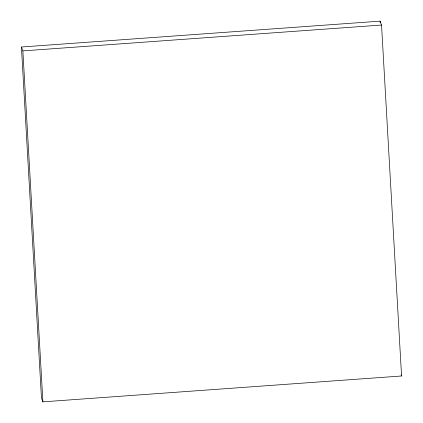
<?xml version="1.0" encoding="UTF-8"?>
<svg xmlns="http://www.w3.org/2000/svg" width="423" height="423" viewBox="0 0 423 423"><rect width="100%" height="100%" fill="white"/><g stroke="black" fill="none" stroke-linecap="round" stroke-linejoin="round"><path stroke-width="0.63" d="M21.43 47.011L380.097 21.15L381.541 25.036L401.57 375.989L42.903 401.85L41.459 397.964L21.43 47.011L22.874 50.897L42.903 401.85M22.874 50.897L381.541 25.036M401.157 374.878L401.57 375.989M380.097 21.15L380.171 22.472"/></g></svg>
